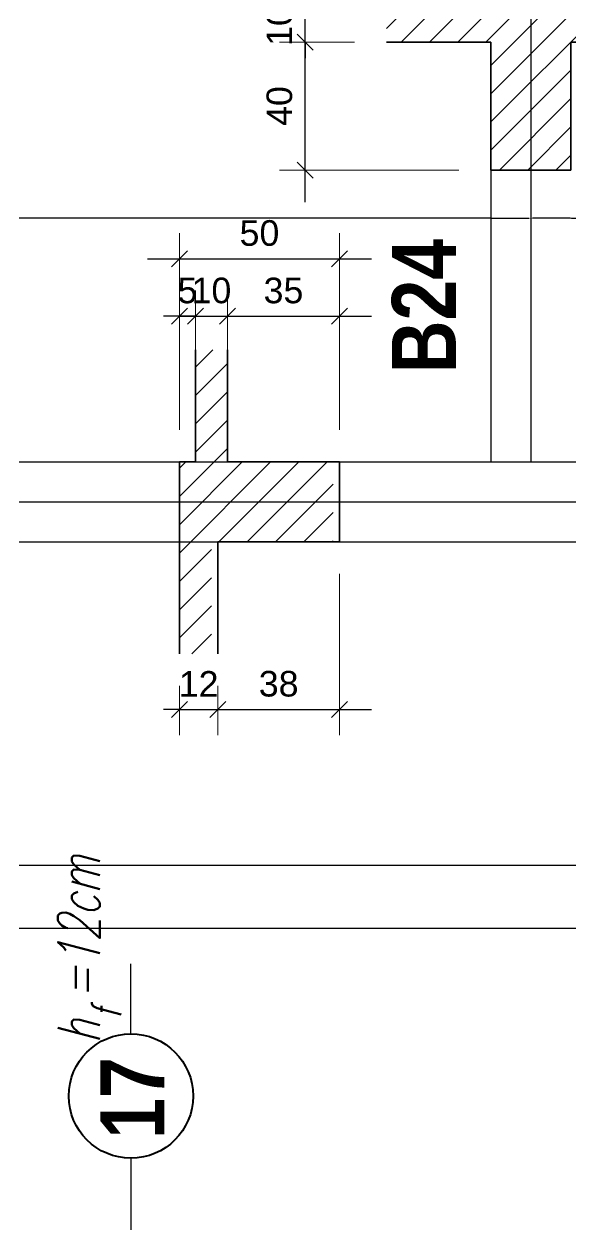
# Model space of a CAD drawing. Header units: millimetres. Extents: x 62 to 4126, y 148 to 2776.
# Drawn here: x 2964.6 to 3135.4, y 1300.7 to 1677.4 of the extents above; entities that cross this region are included whole.
import ezdxf

# ---------------------------------------------------------------- set-up
doc = ezdxf.new("R2010")
doc.units = ezdxf.units.MM
doc.linetypes.add('DASHDOT', pattern=[25.4, 12.7, -6.35, 0, -6.35])
doc.linetypes.add('Solid Line copy-002', pattern=[1150, 5, -278.333333, 595, -271.666667])
for name, color, linetype, lineweight in [('! Plochi sech', 210, 'Continuous', 25), ('!Dimension', 70, 'Continuous', 25), ('!Hf', 132, 'Continuous', 25), ('035', 30, 'Continuous', 30), ('Osi', 70, 'DASHDOT', 25)]:
    doc.layers.add(name, color=color, linetype=linetype, lineweight=lineweight)
doc.layers.add('text', color=7, linetype='Continuous')
doc.styles.add('GENERATED_STYLE_3', font='ARIALNB.TTF')
doc.styles.get("Standard").update_dxf_attribs({"font": 'arial.ttf'})
doc.styles.add('АRM_nadpis', font='simplex.shx', dxfattribs={"width": 0.7, "oblique": 15})
doc.dimstyles.get("Standard").update_dxf_attribs({"dimtxt": 2.5, "dimasz": 2.5, "dimexe": 1.25, "dimexo": 0.625, "dimtad": 1, "dimtxsty": 'Standard', "dimcen": 2.5, "dimazin": 3, "dimtfac": 1, "dimtmove": 0, "dimatfit": 3})

# ---------------------------------------------------------------- blocks, each defined once
blk = doc.blocks.new('*D2233')
at = {"layer": '!Dimension', "color": 0, "lineweight": -2}
for p, q in [((2420.41, 1475.6), (2420.41, 1414.42)), ((3195.41, 1475.6), (3195.41, 1414.42))]:
    blk.add_line(p, q, dxfattribs=at)
at = {"layer": '!Dimension', "color": 0, "linetype": 'Continuous', "lineweight": -2}
for p, q in [((2420.59, 1414.6), (2870.39, 1414.6)), ((3195.23, 1414.6), (2871.18, 1414.6))]:
    blk.add_line(p, q, dxfattribs=at)
at = {"layer": '!Dimension', "color": 0}
for points in [[(2420.59, 1414.63), (2420.59, 1414.57), (2420.41, 1414.6)], [(3195.23, 1414.57), (3195.23, 1414.63), (3195.41, 1414.6)]]:
    blk.add_solid(points, dxfattribs=at)
at = {"layer": 'Defpoints', "color": 0}
for p in [(2420.41, 1475.66), (3195.41, 1475.66), (3195.41, 1414.6)]:
    blk.add_point(p, dxfattribs=at)
at = {"layer": '!Dimension', "color": 0, "insert": (2870.78, 1414.6), "char_height": 0.18, "attachment_point": 5}
blk.add_mtext('\\A1;775.0', dxfattribs=at)
blk = doc.blocks.new('*D2238')
at = {"layer": '!Dimension', "color": 0, "lineweight": -2}
for p, q in [((1977.91, 1393.72), (1977.91, 1395.04)), ((1978.09, 1394.86), (2769.23, 1394.86)), ((3842.73, 1394.86), (2770.56, 1394.86)), ((3842.91, 1393.72), (3842.91, 1395.04))]:
    blk.add_line(p, q, dxfattribs=at)
at = {"layer": '!Dimension', "color": 0}
for points in [[(1978.09, 1394.89), (1978.09, 1394.83), (1977.91, 1394.86)], [(3842.73, 1394.83), (3842.73, 1394.89), (3842.91, 1394.86)]]:
    blk.add_solid(points, dxfattribs=at)
at = {"layer": 'Defpoints', "color": 0}
for p in [(3842.91, 1394.86), (1977.91, 1393.66), (3842.91, 1393.66)]:
    blk.add_point(p, dxfattribs=at)
at = {"layer": '!Dimension', "color": 0, "insert": (2769.89, 1394.86), "char_height": 0.18, "attachment_point": 5}
blk.add_mtext('\\A1;1865.0000', dxfattribs=at)
blk = doc.blocks.new('*D2474')
at = {"layer": '!Dimension', "color": 0, "lineweight": -2}
for p, q in [((3135.41, 1616.72), (3135.41, 1616.93)), ((3135.59, 1616.75), (3244.55, 1616.75)), ((3354.73, 1616.75), (3245.76, 1616.75)), ((3354.91, 1616.72), (3354.91, 1616.93))]:
    blk.add_line(p, q, dxfattribs=at)
at = {"layer": '!Dimension', "color": 0}
for points in [[(3135.59, 1616.78), (3135.59, 1616.72), (3135.41, 1616.75)], [(3354.73, 1616.72), (3354.73, 1616.78), (3354.91, 1616.75)]]:
    blk.add_solid(points, dxfattribs=at)
at = {"layer": 'Defpoints', "color": 0}
for p in [(3135.41, 1616.66), (3354.91, 1616.75), (3354.91, 1616.66)]:
    blk.add_point(p, dxfattribs=at)
at = {"layer": '!Dimension', "color": 0, "insert": (3245.16, 1616.75), "char_height": 0.18, "attachment_point": 5}
blk.add_mtext('\\A1;219.5000', dxfattribs=at)
blk = doc.blocks.new('_Oblique')
at = {"color": 0, "linetype": 'ByBlock', "lineweight": -2}
blk.add_line((-0.5, -0.5), (0.5, 0.5), dxfattribs=at)
blk = doc.blocks.new('*D1893')
at = {"color": 7, "linetype": 'Continuous', "lineweight": 20, "transparency": 16777216}
for p, q in [((8945673.5, 4961729.5), (8945673.5, 4961576)), ((8945793.5, 4961729.5), (8945793.5, 4961576))]:
    blk.add_line(p, q, dxfattribs=at)
at = {"color": 0, "linetype": 'Continuous', "lineweight": -2, "transparency": 16777216}
for p, q in [((8945673.5, 4961656), (8945623.5, 4961656)), ((8945673.5, 4961656), (8945793.5, 4961656)), ((8945793.5, 4961656), (8945843.5, 4961656))]:
    blk.add_line(p, q, dxfattribs=at)
at = {"layer": 'Defpoints', "color": 0, "linetype": 'Continuous', "transparency": 16777216}
for p in [(8945673.5, 4961829.5), (8945793.5, 4961829.5), (8945793.5, 4961656)]:
    blk.add_point(p, dxfattribs=at)
at = {"color": 0, "linetype": 'Continuous', "lineweight": -2, "transparency": 16777216, "xscale": 50, "yscale": 50, "zscale": 50}
blk.add_blockref('_Oblique', (8945673.5, 4961656), dxfattribs=at)
at = {"color": 0, "linetype": 'Continuous', "lineweight": -2, "transparency": 16777216, "xscale": 50, "yscale": 50, "zscale": 50, "rotation": 180}
blk.add_blockref('_Oblique', (8945793.5, 4961656), dxfattribs=at)
at = {"color": 0, "linetype": 'Continuous', "lineweight": 20, "transparency": 16777216, "insert": (8945733.5, 4961736), "char_height": 80, "attachment_point": 5}
blk.add_mtext('\\A1;12', dxfattribs=at)
blk = doc.blocks.new('*D1894')
at = {"color": 7, "linetype": 'Continuous', "lineweight": 20, "transparency": 16777216}
for p, q in [((8946173.5, 4962079.5), (8946173.5, 4961576)), ((8945793.5, 4961729.5), (8945793.5, 4961576))]:
    blk.add_line(p, q, dxfattribs=at)
at = {"color": 0, "linetype": 'Continuous', "lineweight": -2, "transparency": 16777216}
blk.add_line((8945693.5, 4961656), (8946273.5, 4961656), dxfattribs=at)
at = {"layer": 'Defpoints', "color": 0, "linetype": 'Continuous', "transparency": 16777216}
for p in [(8946173.5, 4962179.5), (8945793.5, 4961829.5), (8946173.5, 4961656)]:
    blk.add_point(p, dxfattribs=at)
at = {"color": 0, "linetype": 'Continuous', "lineweight": -2, "transparency": 16777216, "xscale": 50, "yscale": 50, "zscale": 50, "rotation": 180}
blk.add_blockref('_Oblique', (8945793.5, 4961656), dxfattribs=at)
at = {"color": 0, "linetype": 'Continuous', "lineweight": -2, "transparency": 16777216, "xscale": 50, "yscale": 50, "zscale": 50}
blk.add_blockref('_Oblique', (8946173.5, 4961656), dxfattribs=at)
at = {"color": 0, "linetype": 'Continuous', "lineweight": 20, "transparency": 16777216, "insert": (8945983.5, 4961736), "char_height": 80, "attachment_point": 5}
blk.add_mtext('\\A1;38', dxfattribs=at)
blk = doc.blocks.new('*D1895')
at = {"layer": '! Plochi sech', "color": 7, "lineweight": 20, "transparency": 16777216}
for p, q in [((8945673.5, 4962529.5), (8945673.5, 4962964.6)), ((8945723.5, 4962879.5), (8945723.5, 4962964.6))]:
    blk.add_line(p, q, dxfattribs=at)
at = {"layer": '! Plochi sech', "color": 0, "lineweight": -2, "transparency": 16777216}
for p, q in [((8945673.5, 4962884.6), (8945623.5, 4962884.6)), ((8945673.5, 4962884.6), (8945723.5, 4962884.6)), ((8945723.5, 4962884.6), (8945773.5, 4962884.6))]:
    blk.add_line(p, q, dxfattribs=at)
at = {"layer": 'Defpoints', "color": 0, "transparency": 16777216}
for p in [(8945723.5, 4962884.6), (8945723.5, 4962779.5), (8945673.5, 4962429.5)]:
    blk.add_point(p, dxfattribs=at)
at = {"layer": '! Plochi sech', "color": 0, "lineweight": -2, "transparency": 16777216, "xscale": 50, "yscale": 50, "zscale": 50}
blk.add_blockref('_Oblique', (8945673.5, 4962884.6), dxfattribs=at)
at = {"layer": '! Plochi sech', "color": 0, "lineweight": -2, "transparency": 16777216, "xscale": 50, "yscale": 50, "zscale": 50, "rotation": 180}
blk.add_blockref('_Oblique', (8945723.5, 4962884.6), dxfattribs=at)
at = {"layer": '! Plochi sech', "color": 0, "transparency": 16777216, "insert": (8945698.5, 4962964.6), "char_height": 80, "attachment_point": 5}
blk.add_mtext('\\A1;5', dxfattribs=at)
blk = doc.blocks.new('*D1896')
at = {"layer": '! Plochi sech', "color": 7, "lineweight": 20, "transparency": 16777216}
for p, q in [((8945723.5, 4962529.5), (8945723.5, 4962964.6)), ((8945823.5, 4962879.5), (8945823.5, 4962964.6))]:
    blk.add_line(p, q, dxfattribs=at)
at = {"layer": '! Plochi sech', "color": 0, "lineweight": -2, "transparency": 16777216}
for p, q in [((8945723.5, 4962884.6), (8945673.5, 4962884.6)), ((8945723.5, 4962884.6), (8945823.5, 4962884.6)), ((8945823.5, 4962884.6), (8945873.5, 4962884.6))]:
    blk.add_line(p, q, dxfattribs=at)
at = {"layer": 'Defpoints', "color": 0, "transparency": 16777216}
for p in [(8945823.5, 4962884.6), (8945823.5, 4962779.5), (8945723.5, 4962429.5)]:
    blk.add_point(p, dxfattribs=at)
at = {"layer": '! Plochi sech', "color": 0, "lineweight": -2, "transparency": 16777216, "xscale": 50, "yscale": 50, "zscale": 50}
blk.add_blockref('_Oblique', (8945723.5, 4962884.6), dxfattribs=at)
at = {"layer": '! Plochi sech', "color": 0, "lineweight": -2, "transparency": 16777216, "xscale": 50, "yscale": 50, "zscale": 50, "rotation": 180}
blk.add_blockref('_Oblique', (8945823.5, 4962884.6), dxfattribs=at)
at = {"layer": '! Plochi sech', "color": 0, "transparency": 16777216, "insert": (8945773.5, 4962964.6), "char_height": 80, "attachment_point": 5}
blk.add_mtext('\\A1;10', dxfattribs=at)
blk = doc.blocks.new('*D1897')
at = {"layer": '! Plochi sech', "color": 7, "lineweight": 20, "transparency": 16777216}
for p, q in [((8945823.5, 4962529.5), (8945823.5, 4962964.6)), ((8946173.5, 4962529.5), (8946173.5, 4962964.6))]:
    blk.add_line(p, q, dxfattribs=at)
at = {"layer": '! Plochi sech', "color": 0, "lineweight": -2, "transparency": 16777216}
blk.add_line((8945723.5, 4962884.6), (8946273.5, 4962884.6), dxfattribs=at)
at = {"layer": 'Defpoints', "color": 0, "transparency": 16777216}
for p in [(8946173.5, 4962884.6), (8945823.5, 4962429.5), (8946173.5, 4962429.5)]:
    blk.add_point(p, dxfattribs=at)
at = {"layer": '! Plochi sech', "color": 0, "lineweight": -2, "transparency": 16777216, "xscale": 50, "yscale": 50, "zscale": 50, "rotation": 180}
blk.add_blockref('_Oblique', (8945823.5, 4962884.6), dxfattribs=at)
at = {"layer": '! Plochi sech', "color": 0, "lineweight": -2, "transparency": 16777216, "xscale": 50, "yscale": 50, "zscale": 50}
blk.add_blockref('_Oblique', (8946173.5, 4962884.6), dxfattribs=at)
at = {"layer": '! Plochi sech', "color": 0, "transparency": 16777216, "insert": (8945998.5, 4962964.6), "char_height": 80, "attachment_point": 5}
blk.add_mtext('\\A1;35', dxfattribs=at)
blk = doc.blocks.new('*D1898')
at = {"layer": '! Plochi sech', "color": 7, "lineweight": 20, "transparency": 16777216}
for p, q in [((8945673.5, 4962529.5), (8945673.5, 4963144.1)), ((8946173.5, 4962529.5), (8946173.5, 4963144.1))]:
    blk.add_line(p, q, dxfattribs=at)
at = {"layer": '! Plochi sech', "color": 0, "lineweight": -2, "transparency": 16777216}
blk.add_line((8945573.5, 4963064.1), (8946273.5, 4963064.1), dxfattribs=at)
at = {"layer": 'Defpoints', "color": 0, "transparency": 16777216}
for p in [(8946173.5, 4963064.1), (8945673.5, 4962429.5), (8946173.5, 4962429.5)]:
    blk.add_point(p, dxfattribs=at)
at = {"layer": '! Plochi sech', "color": 0, "lineweight": -2, "transparency": 16777216, "xscale": 50, "yscale": 50, "zscale": 50, "rotation": 180}
blk.add_blockref('_Oblique', (8945673.5, 4963064.1), dxfattribs=at)
at = {"layer": '! Plochi sech', "color": 0, "lineweight": -2, "transparency": 16777216, "xscale": 50, "yscale": 50, "zscale": 50}
blk.add_blockref('_Oblique', (8946173.5, 4963064.1), dxfattribs=at)
at = {"layer": '! Plochi sech', "color": 0, "transparency": 16777216, "insert": (8945923.5, 4963144.1), "char_height": 80, "attachment_point": 5}
blk.add_mtext('\\A1;50', dxfattribs=at)
blk = doc.blocks.new('*D2597')
at = {"layer": '!Dimension', "color": 0, "lineweight": -2}
for p, q in [((2646.91, 1616.72), (2646.91, 1616.93)), ((2647.09, 1616.75), (2873.61, 1616.75)), ((3110.23, 1616.75), (2874.82, 1616.75)), ((3110.41, 1616.72), (3110.41, 1616.93))]:
    blk.add_line(p, q, dxfattribs=at)
at = {"layer": '!Dimension', "color": 0}
for points in [[(2647.09, 1616.78), (2647.09, 1616.72), (2646.91, 1616.75)], [(3110.23, 1616.72), (3110.23, 1616.78), (3110.41, 1616.75)]]:
    blk.add_solid(points, dxfattribs=at)
at = {"layer": 'Defpoints', "color": 0}
for p in [(2646.91, 1616.66), (3110.41, 1616.75), (3110.41, 1616.66)]:
    blk.add_point(p, dxfattribs=at)
at = {"layer": '!Dimension', "color": 0, "insert": (2874.22, 1616.75), "char_height": 0.18, "attachment_point": 5}
blk.add_mtext('\\A1;463.5000', dxfattribs=at)
blk = doc.blocks.new('*D2074')
at = {"color": 0, "linetype": 'Continuous', "lineweight": -2, "transparency": 16777216}
for p, q in [((8980332.2, 5150164), (8980332.2, 5150214)), ((8980332.2, 5150064), (8980332.2, 5150164)), ((8980332.2, 5150064), (8980332.2, 5150014))]:
    blk.add_line(p, q, dxfattribs=at)
at = {"color": 7, "linetype": 'Continuous', "lineweight": 20, "transparency": 16777216}
for p, q in [((8980486.3, 5150164), (8980252.2, 5150164)), ((8980486.3, 5150064), (8980252.2, 5150064))]:
    blk.add_line(p, q, dxfattribs=at)
at = {"layer": 'Defpoints', "color": 0, "linetype": 'Continuous', "transparency": 16777216}
for p in [(8980332.2, 5150164), (8980586.3, 5150164), (8980586.3, 5150064)]:
    blk.add_point(p, dxfattribs=at)
at = {"color": 0, "linetype": 'Continuous', "lineweight": -2, "transparency": 16777216, "xscale": 50, "yscale": 50, "zscale": 50}
for p, rotation in [((8980332.2, 5150164), 270), ((8980332.2, 5150064), 90)]:
    blk.add_blockref('_Oblique', p, dxfattribs=dict(at, rotation=rotation))
at = {"color": 0, "linetype": 'Continuous', "lineweight": 25, "transparency": 16777216, "insert": (8980252.2, 5150114), "char_height": 80, "attachment_point": 5, "rotation": 90}
blk.add_mtext('\\A1;10', dxfattribs=at)
blk = doc.blocks.new('*D2075')
at = {"color": 0, "linetype": 'Continuous', "lineweight": -2, "transparency": 16777216}
blk.add_line((8980332.2, 5149564), (8980332.2, 5150164), dxfattribs=at)
at = {"color": 7, "linetype": 'Continuous', "lineweight": 20, "transparency": 16777216}
for p, q in [((8980486.3, 5150064), (8980252.2, 5150064)), ((8980812.6, 5149664), (8980252.2, 5149664))]:
    blk.add_line(p, q, dxfattribs=at)
at = {"layer": 'Defpoints', "color": 0, "linetype": 'Continuous', "transparency": 16777216}
for p in [(8980332.2, 5150064), (8980586.3, 5150064), (8980912.6, 5149664)]:
    blk.add_point(p, dxfattribs=at)
at = {"color": 0, "linetype": 'Continuous', "lineweight": -2, "transparency": 16777216, "xscale": 50, "yscale": 50, "zscale": 50}
for p, rotation in [((8980332.2, 5150064), 90), ((8980332.2, 5149664), 270)]:
    blk.add_blockref('_Oblique', p, dxfattribs=dict(at, rotation=rotation))
at = {"color": 0, "linetype": 'Continuous', "lineweight": 25, "transparency": 16777216, "insert": (8980252.2, 5149864), "char_height": 80, "attachment_point": 5, "rotation": 90}
blk.add_mtext('\\A1;40', dxfattribs=at)
blk = doc.blocks.new('*D2076')
at = {"color": 0, "linetype": 'Continuous', "lineweight": -2, "transparency": 16777216}
blk.add_line((8981775.6, 5149564), (8981775.6, 5150264), dxfattribs=at)
at = {"color": 7, "linetype": 'Continuous', "lineweight": 20, "transparency": 16777216}
for p, q in [((8981588.9, 5150164), (8981855.6, 5150164)), ((8981262.6, 5149664), (8981855.6, 5149664))]:
    blk.add_line(p, q, dxfattribs=at)
at = {"layer": 'Defpoints', "color": 0, "linetype": 'Continuous', "transparency": 16777216}
for p in [(8981488.9, 5150164), (8981775.6, 5150164), (8981162.6, 5149664)]:
    blk.add_point(p, dxfattribs=at)
at = {"color": 0, "linetype": 'Continuous', "lineweight": -2, "transparency": 16777216, "xscale": 50, "yscale": 50, "zscale": 50}
for p, rotation in [((8981775.6, 5150164), 90), ((8981775.6, 5149664), 270)]:
    blk.add_blockref('_Oblique', p, dxfattribs=dict(at, rotation=rotation))
at = {"color": 0, "linetype": 'Continuous', "lineweight": 25, "transparency": 16777216, "insert": (8981695.6, 5149914), "char_height": 80, "attachment_point": 5, "rotation": 90}
blk.add_mtext('\\A1;50', dxfattribs=at)
blk = doc.blocks.new('*D2601')
at = {"layer": '!Dimension', "color": 0, "lineweight": -2}
for p, q in [((3110.41, 1616.72), (3110.41, 1616.93)), ((3110.59, 1616.75), (3122.37, 1616.75)), ((3135.23, 1616.75), (3123.44, 1616.75)), ((3135.41, 1616.72), (3135.41, 1616.93))]:
    blk.add_line(p, q, dxfattribs=at)
at = {"layer": '!Dimension', "color": 0}
for points in [[(3110.59, 1616.78), (3110.59, 1616.72), (3110.41, 1616.75)], [(3135.23, 1616.72), (3135.23, 1616.78), (3135.41, 1616.75)]]:
    blk.add_solid(points, dxfattribs=at)
at = {"layer": 'Defpoints', "color": 0}
for p in [(3110.41, 1616.66), (3135.41, 1616.75), (3135.41, 1616.66)]:
    blk.add_point(p, dxfattribs=at)
at = {"layer": '!Dimension', "color": 0, "insert": (3122.91, 1616.75), "char_height": 0.18, "attachment_point": 5}
blk.add_mtext('\\A1;25.0000', dxfattribs=at)
blk = doc.blocks.new('A$C26703FA6')
at = {"layer": '! Plochi sech'}
h = blk.add_hatch(dxfattribs=at)
h.set_pattern_fill('ANSI31', color=256, scale=500)
h.set_pattern_definition([(45, (-8945843.49, -4962429.46), (-44.19417382, 44.19417382), [])])
h.paths.add_polyline_path([(0, 350), (-100, 350), (-100, 0), (-150, 0), (-150, -600), (-50, -600), (-50, -250), (330, -250), (330, 0), (0, 0)])
at = {"color": 3, "linetype": 'Continuous', "lineweight": 35}
for p, q in [((-100, 0), (-100, 350)), ((0, 0), (0, 350)), ((-150, -600), (-150, 0)), ((-100, 0), (-150, 0)), ((350, 0), (0, 0)), ((350, -250), (350, 0)), ((-30, -600), (-30, -250)), ((350, -250), (-30, -250))]:
    blk.add_line(p, q, dxfattribs=at)
at = {"layer": '! Plochi sech'}
dim = blk.add_linear_dim(base=(350, 634.635), p1=(-150, 0), p2=(350, 0), dimstyle='Standard', dxfattribs=at)
dim.commit()
dim.dimension.update_dxf_attribs({"geometry": '*D1898', "text_midpoint": (100, 634.635), "dimtype": 128, "insert": (-8945823.493, -4962429.458)})
for base, p1, p2, picture, middle in [((-100, 455.135), (-150, 0), (-100, 350), '*D1895', (-125, 535.135)), ((0, 455.135), (-100, 0), (0, 350), '*D1896', (-50, 535.135)), ((350, 455.135), (0, 0), (350, 0), '*D1897', (175, 535.135))]:
    dim = blk.add_linear_dim(base=base, p1=p1, p2=p2, dimstyle='Standard', dxfattribs=at)
    dim.commit()
    dim.dimension.update_dxf_attribs({"geometry": picture, "text_midpoint": middle, "insert": (-8945823.493, -4962429.458)})
at = {"color": 7, "linetype": 'Continuous', "lineweight": 20}
for base, p1, p2, picture, middle in [((350, -773.455), (-30, -600), (350, -250), '*D1894', (160, -693.455)), ((-30, -773.455), (-150, -600), (-30, -600), '*D1893', (-90, -693.455))]:
    dim = blk.add_linear_dim(base=base, p1=p1, p2=p2, dimstyle='Standard', dxfattribs=at)
    dim.commit()
    dim.dimension.update_dxf_attribs({"geometry": picture, "text_midpoint": middle, "insert": (-8945823.493, -4962429.458)})
blk = doc.blocks.new('A$C161241C2')
at = {"linetype": 'Continuous', "lineweight": 25}
h = blk.add_hatch(dxfattribs=at)
h.set_pattern_fill('ANSI31', scale=500, style=0)
h.set_pattern_definition([(45, (-8841307.757, -4844615.185), (-44.19417382, 44.19417382), [])])
h.paths.add_polyline_path([(0, 0), (326.283, 0), (326.283, 100), (-576.283, 100), (-576.283, 0), (-250, 0), (-250, -400), (0, -400)])
at = {"color": 3, "linetype": 'Continuous', "lineweight": 35}
for p, q in [((-576.283, 100), (326.283, 100)), ((-576.283, 0), (-250, 0)), ((-250, 0), (-250, -400)), ((0, 0), (326.283, 0)), ((0, 0), (0, -400)), ((-250, -400), (0, -400))]:
    blk.add_line(p, q, dxfattribs=at)
at = {"color": 7, "linetype": 'Continuous', "lineweight": 25}
for base, p1, p2, picture, middle in [((612.99, 100), (0, -400), (326.283, 100), '*D2076', (532.99, -150)), ((-830.405, 100), (-576.283, 0), (-576.283, 100), '*D2074', (-910.405, 50)), ((-830.405, 0), (-250, -400), (-576.283, 0), '*D2075', (-910.405, -200))]:
    dim = blk.add_linear_dim(base=base, p1=p1, p2=p2, angle=90, dimstyle='Standard', dxfattribs=at)
    dim.commit()
    dim.dimension.update_dxf_attribs({"geometry": picture, "text_midpoint": middle, "insert": (-8981162.572, -5150064)})

msp = doc.modelspace()

# ---------------------------------------------------------------- linework, layer by layer
at = {"layer": '!Hf', "color": 0, "linetype": 'Continuous', "lineweight": 25}
for p, q in [((2997.975, 1361.98), (2997.975, 1383.803)), ((2997.972, 1323.159), (2997.972, 1300.725))]:
    msp.add_line(p, q, dxfattribs=at)
at = {"layer": '!Hf', "color": 0, "linetype": 'Continuous', "lineweight": 40}
msp.add_circle((2997.972, 1342.547), 19.433, dxfattribs=at)
at = {"layer": '035'}
for p, q in [((3110.415, 1671.66), (3110.415, 1540.637)), ((2402.905, 1515.637), (3842.905, 1515.637))]:
    msp.add_line(p, q, dxfattribs=at)
at = {"layer": '035', "color": 1, "lineweight": 25}
msp.add_line((2402.905, 1540.637), (3842.905, 1540.637), dxfattribs=at)
at = {"layer": 'Osi', "linetype": 'Solid Line copy-002', "lineweight": 25}
for p, q in [((3122.915, 2095.637), (3122.915, 1540.637)), ((124.878, 1528.137), (4062.976, 1528.137))]:
    msp.add_line(p, q, dxfattribs=at)

# ---------------------------------------------------------------- block references
at = {"layer": '! Plochi sech', "xscale": 0.1, "yscale": 0.1, "zscale": 0.1}
for name, p in [('A$C161241C2', (3135.415, 1671.816)), ('A$C26703FA6', (3028.12, 1540.637))]:
    msp.add_blockref(name, p, dxfattribs=at)

# ---------------------------------------------------------------- texts
at = {"layer": '!Hf', "style": 'АRM_nadpis', "oblique": 15, "width": 0.7}
for s, height, p in [('h =12cm', 13.122, (2988.288, 1358.795)), ('f', 9.185, (2994.897, 1366.633))]:
    msp.add_text(s, height=height, rotation=90, dxfattribs=at).set_placement(p)
at = {"layer": '!Hf', "color": 0, "linetype": 'Continuous', "lineweight": 5, "insert": (2988.439, 1341.92), "char_height": 20, "attachment_point": 2, "rotation": 90, "style": 'GENERATED_STYLE_3'}
msp.add_mtext('17', dxfattribs=at)
at = {"layer": 'text', "color": 3, "linetype": 'Continuous', "lineweight": 5, "insert": (3079.496, 1589.303), "char_height": 20, "attachment_point": 2, "rotation": 90, "style": 'GENERATED_STYLE_3'}
msp.add_mtext('B24', dxfattribs=at)

# ---------------------------------------------------------------- dimensions: what is measured, and where the dimension line sits
at = {"layer": '!Dimension'}
for base, p1, p2, picture, middle in [((3110.405, 1616.751), (2646.905, 1616.66), (3110.405, 1616.66), '*D2597', (2874.215, 1616.751)), ((3842.905, 1394.858), (1977.905, 1393.66), (3842.905, 1393.66), '*D2238', (2769.894, 1394.858))]:
    dim = msp.add_linear_dim(base=base, p1=p1, p2=p2, dimstyle='Standard', dxfattribs=at)
    dim.commit()
    dim.dimension.update_dxf_attribs({"geometry": picture, "text_midpoint": middle, "dimtype": 160})
for base, p1, p2, picture, middle in [((3135.405, 1616.751), (3110.405, 1616.66), (3135.405, 1616.66), '*D2601', (3122.905, 1616.751)), ((3354.905, 1616.751), (3135.405, 1616.66), (3354.905, 1616.66), '*D2474', (3245.155, 1616.751))]:
    dim = msp.add_linear_dim(base=base, p1=p1, p2=p2, dimstyle='Standard', dxfattribs=at)
    dim.commit()
    dim.dimension.update_dxf_attribs({"geometry": picture, "text_midpoint": middle})
dim = msp.add_linear_dim(base=(3195.405, 1414.595), p1=(2420.405, 1475.66), p2=(3195.405, 1475.66), dimstyle='Standard', override={"dimdec": 1}, dxfattribs=at)
dim.commit()
dim.dimension.update_dxf_attribs({"geometry": '*D2233', "text_midpoint": (2870.783, 1414.595), "dimtype": 160})

doc.saveas('drawing.dxf')
